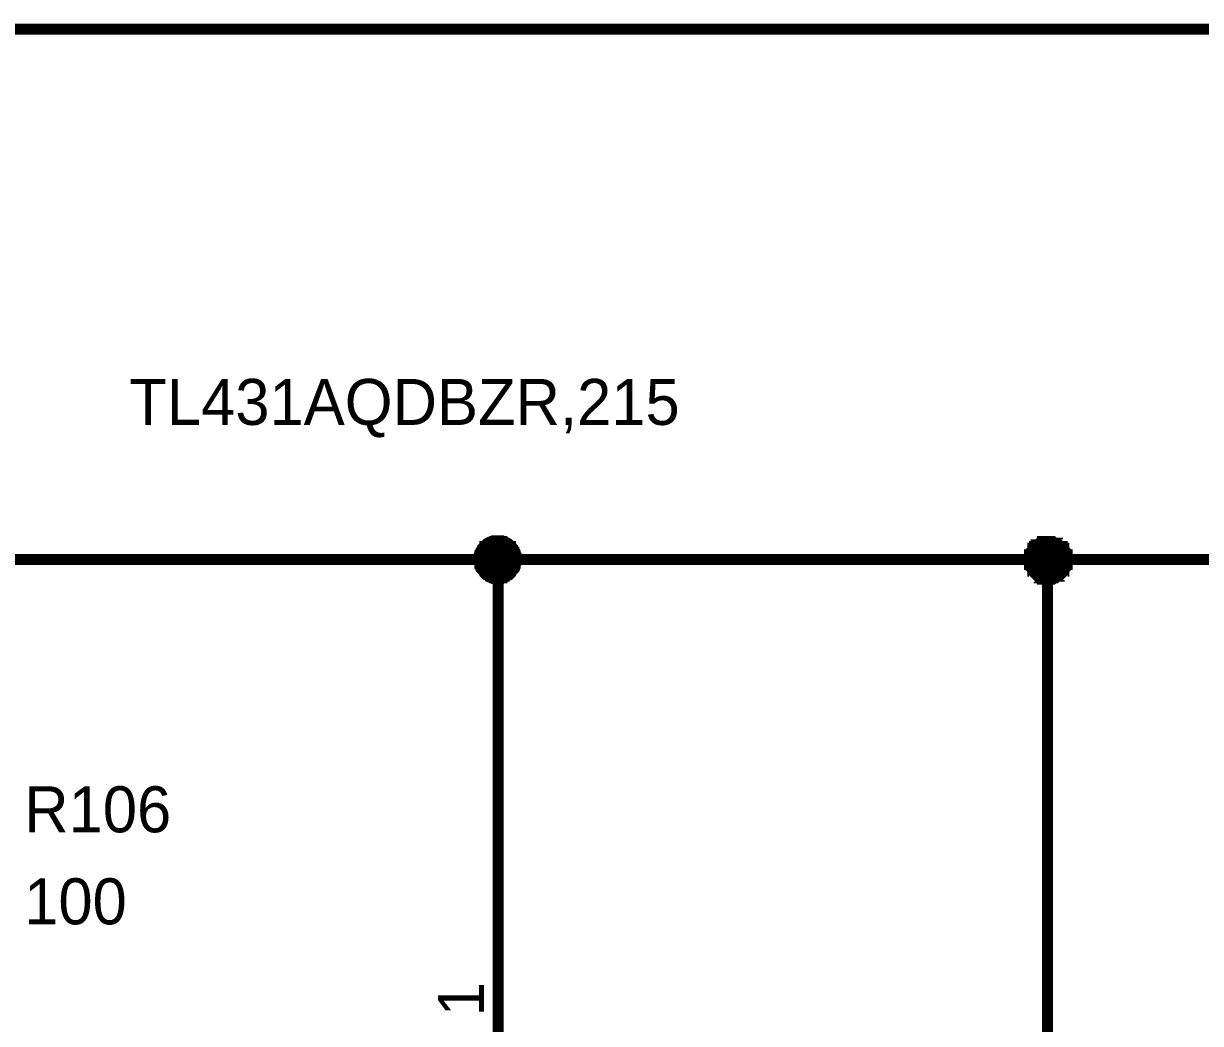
# Model space of a CAD drawing. Header units: millimetres. Extents: x 0 to 800, y 0 to 567.
# Drawn here: x 716.58 to 748.68, y 288.84 to 316.11 of the extents above; entities that cross this region are included whole.
import ezdxf

# ---------------------------------------------------------------- set-up
doc = ezdxf.new("R2010")
doc.units = ezdxf.units.MM
doc.layers.add('Sheet', color=255, linetype='Continuous')

msp = doc.modelspace()

# ---------------------------------------------------------------- linework, layer by layer
at = {"layer": 'Sheet'}
for points, const_width in [([(763.544, 314.703), (763.544, 315.957), (689, 315.957), (689, 303.996)], 0.3), ([(729.005, 301.487), (729.005, 301.51), (729.005, 301.532), (729.005, 301.577), (729.005, 301.599), (729.027, 301.622), (729.027, 301.644), (729.027, 301.667), (729.05, 301.689), (729.05, 301.711), (729.072, 301.734), (729.072, 301.756), (729.094, 301.779), (729.094, 301.801), (729.117, 301.823), (729.139, 301.846), (729.162, 301.846), (729.162, 301.868), (729.184, 301.891), (729.206, 301.913), (729.229, 301.913), (729.251, 301.935), (729.274, 301.935), (729.296, 301.958), (729.318, 301.958), (729.341, 301.98), (729.363, 301.98), (729.386, 301.98), (729.408, 302.003), (729.43, 302.003), (729.475, 302.003), (729.498, 302.003), (729.52, 302.003)], 0.3), ([(729.005, 301.487), (729.005, 301.51), (729.005, 301.532), (729.005, 301.577), (729.005, 301.599), (729.027, 301.622), (729.027, 301.644), (729.027, 301.667), (729.05, 301.689), (729.05, 301.711), (729.072, 301.734), (729.072, 301.756), (729.094, 301.779), (729.094, 301.801), (729.117, 301.823), (729.139, 301.846), (729.162, 301.846), (729.162, 301.868), (729.184, 301.891), (729.206, 301.913), (729.229, 301.913), (729.251, 301.935), (729.274, 301.935), (729.296, 301.958), (729.318, 301.958), (729.341, 301.98), (729.363, 301.98), (729.386, 301.98), (729.408, 302.003), (729.43, 302.003), (729.475, 302.003), (729.498, 302.003), (729.52, 302.003)], 0.3), ([(729.005, 301.487), (729.005, 301.51), (729.005, 301.532), (729.005, 301.577), (729.005, 301.599), (729.027, 301.622), (729.027, 301.644), (729.027, 301.667), (729.05, 301.689), (729.05, 301.711), (729.072, 301.734), (729.072, 301.756), (729.094, 301.779), (729.094, 301.801), (729.117, 301.823), (729.139, 301.846), (729.162, 301.846), (729.162, 301.868), (729.184, 301.891), (729.206, 301.913), (729.229, 301.913), (729.251, 301.935), (729.274, 301.935), (729.296, 301.958), (729.318, 301.958), (729.341, 301.98), (729.363, 301.98), (729.386, 301.98), (729.408, 302.003), (729.43, 302.003), (729.475, 302.003), (729.498, 302.003), (729.52, 302.003)], 0.3), ([(729.005, 301.487), (729.005, 301.51), (729.005, 301.532), (729.005, 301.577), (729.005, 301.599), (729.027, 301.622), (729.027, 301.644), (729.027, 301.667), (729.05, 301.689), (729.05, 301.711), (729.072, 301.734), (729.072, 301.756), (729.094, 301.779), (729.094, 301.801), (729.117, 301.823), (729.139, 301.846), (729.162, 301.846), (729.162, 301.868), (729.184, 301.891), (729.206, 301.913), (729.229, 301.913), (729.251, 301.935), (729.274, 301.935), (729.296, 301.958), (729.318, 301.958), (729.341, 301.98), (729.363, 301.98), (729.386, 301.98), (729.408, 302.003), (729.43, 302.003), (729.475, 302.003), (729.498, 302.003), (729.52, 302.003)], 0.3), ([(729.005, 301.487), (729.005, 301.51), (729.005, 301.532), (729.005, 301.577), (729.005, 301.599), (729.027, 301.622), (729.027, 301.644), (729.027, 301.667), (729.05, 301.689), (729.05, 301.711), (729.072, 301.734), (729.072, 301.756), (729.094, 301.779), (729.094, 301.801), (729.117, 301.823), (729.139, 301.846), (729.162, 301.846), (729.162, 301.868), (729.184, 301.891), (729.206, 301.913), (729.229, 301.913), (729.251, 301.935), (729.274, 301.935), (729.296, 301.958), (729.318, 301.958), (729.341, 301.98), (729.363, 301.98), (729.386, 301.98), (729.408, 302.003), (729.43, 302.003), (729.475, 302.003), (729.498, 302.003), (729.52, 302.003)], 0.0991), ([(729.005, 301.487), (729.005, 301.51), (729.005, 301.532), (729.005, 301.577), (729.005, 301.599), (729.027, 301.622), (729.027, 301.644), (729.027, 301.667), (729.05, 301.689), (729.05, 301.711), (729.072, 301.734), (729.072, 301.756), (729.094, 301.779), (729.094, 301.801), (729.117, 301.823), (729.139, 301.846), (729.162, 301.846), (729.162, 301.868), (729.184, 301.891), (729.206, 301.913), (729.229, 301.913), (729.251, 301.935), (729.274, 301.935), (729.296, 301.958), (729.318, 301.958), (729.341, 301.98), (729.363, 301.98), (729.386, 301.98), (729.408, 302.003), (729.43, 302.003), (729.475, 302.003), (729.498, 302.003), (729.52, 302.003)], 0.0991), ([(729.005, 301.487), (729.005, 301.51), (729.005, 301.532), (729.005, 301.577), (729.005, 301.599), (729.027, 301.622), (729.027, 301.644), (729.027, 301.667), (729.05, 301.689), (729.05, 301.711), (729.072, 301.734), (729.072, 301.756), (729.094, 301.779), (729.094, 301.801), (729.117, 301.823), (729.139, 301.846), (729.162, 301.846), (729.162, 301.868), (729.184, 301.891), (729.206, 301.913), (729.229, 301.913), (729.251, 301.935), (729.274, 301.935), (729.296, 301.958), (729.318, 301.958), (729.341, 301.98), (729.363, 301.98), (729.386, 301.98), (729.408, 302.003), (729.43, 302.003), (729.475, 302.003), (729.498, 302.003), (729.52, 302.003)], 0.0991), ([(729.005, 301.487), (729.005, 301.51), (729.005, 301.532), (729.005, 301.577), (729.005, 301.599), (729.027, 301.622), (729.027, 301.644), (729.027, 301.667), (729.05, 301.689), (729.05, 301.711), (729.072, 301.734), (729.072, 301.756), (729.094, 301.779), (729.094, 301.801), (729.117, 301.823), (729.139, 301.846), (729.162, 301.846), (729.162, 301.868), (729.184, 301.891), (729.206, 301.913), (729.229, 301.913), (729.251, 301.935), (729.274, 301.935), (729.296, 301.958), (729.318, 301.958), (729.341, 301.98), (729.363, 301.98), (729.386, 301.98), (729.408, 302.003), (729.43, 302.003), (729.475, 302.003), (729.498, 302.003), (729.52, 302.003)], 0.0991), ([(729.52, 302.003), (729.52, 302.003)], 0.3), ([(729.52, 302.003), (729.542, 302.003), (729.565, 302.003), (729.587, 302.003), (729.61, 302.003), (729.632, 301.98), (729.654, 301.98), (729.699, 301.98), (729.722, 301.958), (729.722, 301.958), (729.744, 301.935), (729.766, 301.935), (729.789, 301.913), (729.811, 301.913), (729.834, 301.891), (729.856, 301.868), (729.856, 301.846), (729.878, 301.846), (729.901, 301.823), (729.923, 301.801), (729.923, 301.779), (729.946, 301.756), (729.946, 301.734), (729.968, 301.711), (729.968, 301.689), (729.99, 301.667), (729.99, 301.644), (729.99, 301.622), (730.013, 301.599), (730.013, 301.577), (730.013, 301.532), (730.013, 301.51), (730.013, 301.487)], 0.3), ([(729.52, 302.003), (729.52, 302.003)], 0.3), ([(729.52, 302.003), (729.542, 302.003), (729.565, 302.003), (729.587, 302.003), (729.61, 302.003), (729.632, 301.98), (729.654, 301.98), (729.699, 301.98), (729.722, 301.958), (729.722, 301.958), (729.744, 301.935), (729.766, 301.935), (729.789, 301.913), (729.811, 301.913), (729.834, 301.891), (729.856, 301.868), (729.856, 301.846), (729.878, 301.846), (729.901, 301.823), (729.923, 301.801), (729.923, 301.779), (729.946, 301.756), (729.946, 301.734), (729.968, 301.711), (729.968, 301.689), (729.99, 301.667), (729.99, 301.644), (729.99, 301.622), (730.013, 301.599), (730.013, 301.577), (730.013, 301.532), (730.013, 301.51), (730.013, 301.487)], 0.3), ([(729.52, 302.003), (729.52, 302.003)], 0.3), ([(729.52, 302.003), (729.542, 302.003), (729.565, 302.003), (729.587, 302.003), (729.61, 302.003), (729.632, 301.98), (729.654, 301.98), (729.699, 301.98), (729.722, 301.958), (729.722, 301.958), (729.744, 301.935), (729.766, 301.935), (729.789, 301.913), (729.811, 301.913), (729.834, 301.891), (729.856, 301.868), (729.856, 301.846), (729.878, 301.846), (729.901, 301.823), (729.923, 301.801), (729.923, 301.779), (729.946, 301.756), (729.946, 301.734), (729.968, 301.711), (729.968, 301.689), (729.99, 301.667), (729.99, 301.644), (729.99, 301.622), (730.013, 301.599), (730.013, 301.577), (730.013, 301.532), (730.013, 301.51), (730.013, 301.487)], 0.3), ([(729.52, 302.003), (729.52, 302.003)], 0.3), ([(729.52, 302.003), (729.542, 302.003), (729.565, 302.003), (729.587, 302.003), (729.61, 302.003), (729.632, 301.98), (729.654, 301.98), (729.699, 301.98), (729.722, 301.958), (729.722, 301.958), (729.744, 301.935), (729.766, 301.935), (729.789, 301.913), (729.811, 301.913), (729.834, 301.891), (729.856, 301.868), (729.856, 301.846), (729.878, 301.846), (729.901, 301.823), (729.923, 301.801), (729.923, 301.779), (729.946, 301.756), (729.946, 301.734), (729.968, 301.711), (729.968, 301.689), (729.99, 301.667), (729.99, 301.644), (729.99, 301.622), (730.013, 301.599), (730.013, 301.577), (730.013, 301.532), (730.013, 301.51), (730.013, 301.487)], 0.3), ([(729.52, 302.003), (729.52, 302.003)], 0.0991), ([(729.52, 302.003), (729.542, 302.003), (729.565, 302.003), (729.587, 302.003), (729.61, 302.003), (729.632, 301.98), (729.654, 301.98), (729.699, 301.98), (729.722, 301.958), (729.722, 301.958), (729.744, 301.935), (729.766, 301.935), (729.789, 301.913), (729.811, 301.913), (729.834, 301.891), (729.856, 301.868), (729.856, 301.846), (729.878, 301.846), (729.901, 301.823), (729.923, 301.801), (729.923, 301.779), (729.946, 301.756), (729.946, 301.734), (729.968, 301.711), (729.968, 301.689), (729.99, 301.667), (729.99, 301.644), (729.99, 301.622), (730.013, 301.599), (730.013, 301.577), (730.013, 301.532), (730.013, 301.51), (730.013, 301.487)], 0.0991), ([(729.52, 302.003), (729.52, 302.003)], 0.0991), ([(729.52, 302.003), (729.542, 302.003), (729.565, 302.003), (729.587, 302.003), (729.61, 302.003), (729.632, 301.98), (729.654, 301.98), (729.699, 301.98), (729.722, 301.958), (729.722, 301.958), (729.744, 301.935), (729.766, 301.935), (729.789, 301.913), (729.811, 301.913), (729.834, 301.891), (729.856, 301.868), (729.856, 301.846), (729.878, 301.846), (729.901, 301.823), (729.923, 301.801), (729.923, 301.779), (729.946, 301.756), (729.946, 301.734), (729.968, 301.711), (729.968, 301.689), (729.99, 301.667), (729.99, 301.644), (729.99, 301.622), (730.013, 301.599), (730.013, 301.577), (730.013, 301.532), (730.013, 301.51), (730.013, 301.487)], 0.0991), ([(729.52, 302.003), (729.52, 302.003)], 0.0991), ([(729.52, 302.003), (729.542, 302.003), (729.565, 302.003), (729.587, 302.003), (729.61, 302.003), (729.632, 301.98), (729.654, 301.98), (729.699, 301.98), (729.722, 301.958), (729.722, 301.958), (729.744, 301.935), (729.766, 301.935), (729.789, 301.913), (729.811, 301.913), (729.834, 301.891), (729.856, 301.868), (729.856, 301.846), (729.878, 301.846), (729.901, 301.823), (729.923, 301.801), (729.923, 301.779), (729.946, 301.756), (729.946, 301.734), (729.968, 301.711), (729.968, 301.689), (729.99, 301.667), (729.99, 301.644), (729.99, 301.622), (730.013, 301.599), (730.013, 301.577), (730.013, 301.532), (730.013, 301.51), (730.013, 301.487)], 0.0991), ([(729.52, 302.003), (729.52, 302.003)], 0.0991), ([(729.52, 302.003), (729.542, 302.003), (729.565, 302.003), (729.587, 302.003), (729.61, 302.003), (729.632, 301.98), (729.654, 301.98), (729.699, 301.98), (729.722, 301.958), (729.722, 301.958), (729.744, 301.935), (729.766, 301.935), (729.789, 301.913), (729.811, 301.913), (729.834, 301.891), (729.856, 301.868), (729.856, 301.846), (729.878, 301.846), (729.901, 301.823), (729.923, 301.801), (729.923, 301.779), (729.946, 301.756), (729.946, 301.734), (729.968, 301.711), (729.968, 301.689), (729.99, 301.667), (729.99, 301.644), (729.99, 301.622), (730.013, 301.599), (730.013, 301.577), (730.013, 301.532), (730.013, 301.51), (730.013, 301.487)], 0.0991), ([(744.012, 301.487), (744.012, 301.532), (744.012, 301.532), (744.012, 301.577), (744.012, 301.577), (744.012, 301.622), (744.057, 301.622), (744.057, 301.667), (744.057, 301.667), (744.057, 301.711), (744.057, 301.711), (744.102, 301.756), (744.102, 301.756), (744.102, 301.801), (744.147, 301.801), (744.147, 301.801), (744.147, 301.846), (744.192, 301.846), (744.192, 301.846), (744.192, 301.891), (744.236, 301.891), (744.236, 301.891), (744.281, 301.935), (744.281, 301.935), (744.326, 301.935), (744.326, 301.935), (744.371, 301.935), (744.371, 301.98), (744.416, 301.98), (744.416, 301.98), (744.46, 301.98), (744.46, 301.98), (744.505, 301.98)], 0.3), ([(744.012, 301.487), (744.012, 301.532), (744.012, 301.532), (744.012, 301.577), (744.012, 301.577), (744.012, 301.622), (744.057, 301.622), (744.057, 301.667), (744.057, 301.667), (744.057, 301.711), (744.057, 301.711), (744.102, 301.756), (744.102, 301.756), (744.102, 301.801), (744.147, 301.801), (744.147, 301.801), (744.147, 301.846), (744.192, 301.846), (744.192, 301.846), (744.192, 301.891), (744.236, 301.891), (744.236, 301.891), (744.281, 301.935), (744.281, 301.935), (744.326, 301.935), (744.326, 301.935), (744.371, 301.935), (744.371, 301.98), (744.416, 301.98), (744.416, 301.98), (744.46, 301.98), (744.46, 301.98), (744.505, 301.98)], 0.3), ([(744.012, 301.487), (744.012, 301.532), (744.012, 301.532), (744.012, 301.577), (744.012, 301.577), (744.012, 301.622), (744.057, 301.622), (744.057, 301.667), (744.057, 301.667), (744.057, 301.711), (744.057, 301.711), (744.102, 301.756), (744.102, 301.756), (744.102, 301.801), (744.147, 301.801), (744.147, 301.801), (744.147, 301.846), (744.192, 301.846), (744.192, 301.846), (744.192, 301.891), (744.236, 301.891), (744.236, 301.891), (744.281, 301.935), (744.281, 301.935), (744.326, 301.935), (744.326, 301.935), (744.371, 301.935), (744.371, 301.98), (744.416, 301.98), (744.416, 301.98), (744.46, 301.98), (744.46, 301.98), (744.505, 301.98)], 0.3), ([(744.012, 301.487), (744.012, 301.532), (744.012, 301.532), (744.012, 301.577), (744.012, 301.577), (744.012, 301.622), (744.057, 301.622), (744.057, 301.667), (744.057, 301.667), (744.057, 301.711), (744.057, 301.711), (744.102, 301.756), (744.102, 301.756), (744.102, 301.801), (744.147, 301.801), (744.147, 301.801), (744.147, 301.846), (744.192, 301.846), (744.192, 301.846), (744.192, 301.891), (744.236, 301.891), (744.236, 301.891), (744.281, 301.935), (744.281, 301.935), (744.326, 301.935), (744.326, 301.935), (744.371, 301.935), (744.371, 301.98), (744.416, 301.98), (744.416, 301.98), (744.46, 301.98), (744.46, 301.98), (744.505, 301.98)], 0.3), ([(744.505, 301.98), (744.505, 301.98)], 0.3), ([(744.505, 301.98), (744.55, 301.98), (744.55, 301.98), (744.595, 301.98), (744.64, 301.98), (744.64, 301.98), (744.684, 301.935), (744.684, 301.935), (744.729, 301.935), (744.729, 301.935), (744.774, 301.935), (744.774, 301.891), (744.819, 301.891), (744.819, 301.891), (744.864, 301.846), (744.864, 301.846), (744.908, 301.846), (744.908, 301.801), (744.908, 301.801), (744.953, 301.801), (744.953, 301.756), (744.953, 301.756), (744.998, 301.711), (744.998, 301.711), (744.998, 301.667), (744.998, 301.667), (744.998, 301.622), (745.043, 301.622), (745.043, 301.577), (745.043, 301.577), (745.043, 301.532), (745.043, 301.532), (745.043, 301.487)], 0.3), ([(744.505, 301.98), (744.505, 301.98)], 0.3), ([(744.505, 301.98), (744.55, 301.98), (744.55, 301.98), (744.595, 301.98), (744.64, 301.98), (744.64, 301.98), (744.684, 301.935), (744.684, 301.935), (744.729, 301.935), (744.729, 301.935), (744.774, 301.935), (744.774, 301.891), (744.819, 301.891), (744.819, 301.891), (744.864, 301.846), (744.864, 301.846), (744.908, 301.846), (744.908, 301.801), (744.908, 301.801), (744.953, 301.801), (744.953, 301.756), (744.953, 301.756), (744.998, 301.711), (744.998, 301.711), (744.998, 301.667), (744.998, 301.667), (744.998, 301.622), (745.043, 301.622), (745.043, 301.577), (745.043, 301.577), (745.043, 301.532), (745.043, 301.532), (745.043, 301.487)], 0.3), ([(744.505, 301.98), (744.505, 301.98)], 0.3), ([(744.505, 301.98), (744.55, 301.98), (744.55, 301.98), (744.595, 301.98), (744.64, 301.98), (744.64, 301.98), (744.684, 301.935), (744.684, 301.935), (744.729, 301.935), (744.729, 301.935), (744.774, 301.935), (744.774, 301.891), (744.819, 301.891), (744.819, 301.891), (744.864, 301.846), (744.864, 301.846), (744.908, 301.846), (744.908, 301.801), (744.908, 301.801), (744.953, 301.801), (744.953, 301.756), (744.953, 301.756), (744.998, 301.711), (744.998, 301.711), (744.998, 301.667), (744.998, 301.667), (744.998, 301.622), (745.043, 301.622), (745.043, 301.577), (745.043, 301.577), (745.043, 301.532), (745.043, 301.532), (745.043, 301.487)], 0.3), ([(744.505, 301.98), (744.505, 301.98)], 0.3), ([(744.505, 301.98), (744.55, 301.98), (744.55, 301.98), (744.595, 301.98), (744.64, 301.98), (744.64, 301.98), (744.684, 301.935), (744.684, 301.935), (744.729, 301.935), (744.729, 301.935), (744.774, 301.935), (744.774, 301.891), (744.819, 301.891), (744.819, 301.891), (744.864, 301.846), (744.864, 301.846), (744.908, 301.846), (744.908, 301.801), (744.908, 301.801), (744.953, 301.801), (744.953, 301.756), (744.953, 301.756), (744.998, 301.711), (744.998, 301.711), (744.998, 301.667), (744.998, 301.667), (744.998, 301.622), (745.043, 301.622), (745.043, 301.577), (745.043, 301.577), (745.043, 301.532), (745.043, 301.532), (745.043, 301.487)], 0.3), ([(744.012, 301.487), (744.012, 301.532), (744.012, 301.532), (744.012, 301.577), (744.012, 301.577), (744.012, 301.622), (744.057, 301.622), (744.057, 301.667), (744.057, 301.667), (744.057, 301.711), (744.057, 301.711), (744.102, 301.756), (744.102, 301.756), (744.102, 301.801), (744.147, 301.801), (744.147, 301.801), (744.147, 301.846), (744.192, 301.846), (744.192, 301.846), (744.192, 301.891), (744.236, 301.891), (744.236, 301.891), (744.281, 301.935), (744.281, 301.935), (744.326, 301.935), (744.326, 301.935), (744.371, 301.935), (744.371, 301.98), (744.416, 301.98), (744.416, 301.98), (744.46, 301.98), (744.46, 301.98), (744.505, 301.98)], 0.0991), ([(744.012, 301.487), (744.012, 301.532), (744.012, 301.532), (744.012, 301.577), (744.012, 301.577), (744.012, 301.622), (744.057, 301.622), (744.057, 301.667), (744.057, 301.667), (744.057, 301.711), (744.057, 301.711), (744.102, 301.756), (744.102, 301.756), (744.102, 301.801), (744.147, 301.801), (744.147, 301.801), (744.147, 301.846), (744.192, 301.846), (744.192, 301.846), (744.192, 301.891), (744.236, 301.891), (744.236, 301.891), (744.281, 301.935), (744.281, 301.935), (744.326, 301.935), (744.326, 301.935), (744.371, 301.935), (744.371, 301.98), (744.416, 301.98), (744.416, 301.98), (744.46, 301.98), (744.46, 301.98), (744.505, 301.98)], 0.0991), ([(744.012, 301.487), (744.012, 301.532), (744.012, 301.532), (744.012, 301.577), (744.012, 301.577), (744.012, 301.622), (744.057, 301.622), (744.057, 301.667), (744.057, 301.667), (744.057, 301.711), (744.057, 301.711), (744.102, 301.756), (744.102, 301.756), (744.102, 301.801), (744.147, 301.801), (744.147, 301.801), (744.147, 301.846), (744.192, 301.846), (744.192, 301.846), (744.192, 301.891), (744.236, 301.891), (744.236, 301.891), (744.281, 301.935), (744.281, 301.935), (744.326, 301.935), (744.326, 301.935), (744.371, 301.935), (744.371, 301.98), (744.416, 301.98), (744.416, 301.98), (744.46, 301.98), (744.46, 301.98), (744.505, 301.98)], 0.0991), ([(744.012, 301.487), (744.012, 301.532), (744.012, 301.532), (744.012, 301.577), (744.012, 301.577), (744.012, 301.622), (744.057, 301.622), (744.057, 301.667), (744.057, 301.667), (744.057, 301.711), (744.057, 301.711), (744.102, 301.756), (744.102, 301.756), (744.102, 301.801), (744.147, 301.801), (744.147, 301.801), (744.147, 301.846), (744.192, 301.846), (744.192, 301.846), (744.192, 301.891), (744.236, 301.891), (744.236, 301.891), (744.281, 301.935), (744.281, 301.935), (744.326, 301.935), (744.326, 301.935), (744.371, 301.935), (744.371, 301.98), (744.416, 301.98), (744.416, 301.98), (744.46, 301.98), (744.46, 301.98), (744.505, 301.98)], 0.0991), ([(744.505, 301.98), (744.505, 301.98)], 0.0991), ([(744.505, 301.98), (744.55, 301.98), (744.55, 301.98), (744.595, 301.98), (744.64, 301.98), (744.64, 301.98), (744.684, 301.935), (744.684, 301.935), (744.729, 301.935), (744.729, 301.935), (744.774, 301.935), (744.774, 301.891), (744.819, 301.891), (744.819, 301.891), (744.864, 301.846), (744.864, 301.846), (744.908, 301.846), (744.908, 301.801), (744.908, 301.801), (744.953, 301.801), (744.953, 301.756), (744.953, 301.756), (744.998, 301.711), (744.998, 301.711), (744.998, 301.667), (744.998, 301.667), (744.998, 301.622), (745.043, 301.622), (745.043, 301.577), (745.043, 301.577), (745.043, 301.532), (745.043, 301.532), (745.043, 301.487)], 0.0991), ([(744.505, 301.98), (744.505, 301.98)], 0.0991), ([(744.505, 301.98), (744.55, 301.98), (744.55, 301.98), (744.595, 301.98), (744.64, 301.98), (744.64, 301.98), (744.684, 301.935), (744.684, 301.935), (744.729, 301.935), (744.729, 301.935), (744.774, 301.935), (744.774, 301.891), (744.819, 301.891), (744.819, 301.891), (744.864, 301.846), (744.864, 301.846), (744.908, 301.846), (744.908, 301.801), (744.908, 301.801), (744.953, 301.801), (744.953, 301.756), (744.953, 301.756), (744.998, 301.711), (744.998, 301.711), (744.998, 301.667), (744.998, 301.667), (744.998, 301.622), (745.043, 301.622), (745.043, 301.577), (745.043, 301.577), (745.043, 301.532), (745.043, 301.532), (745.043, 301.487)], 0.0991), ([(744.505, 301.98), (744.505, 301.98)], 0.0991), ([(744.505, 301.98), (744.55, 301.98), (744.55, 301.98), (744.595, 301.98), (744.64, 301.98), (744.64, 301.98), (744.684, 301.935), (744.684, 301.935), (744.729, 301.935), (744.729, 301.935), (744.774, 301.935), (744.774, 301.891), (744.819, 301.891), (744.819, 301.891), (744.864, 301.846), (744.864, 301.846), (744.908, 301.846), (744.908, 301.801), (744.908, 301.801), (744.953, 301.801), (744.953, 301.756), (744.953, 301.756), (744.998, 301.711), (744.998, 301.711), (744.998, 301.667), (744.998, 301.667), (744.998, 301.622), (745.043, 301.622), (745.043, 301.577), (745.043, 301.577), (745.043, 301.532), (745.043, 301.532), (745.043, 301.487)], 0.0991), ([(744.505, 301.98), (744.505, 301.98)], 0.0991), ([(744.505, 301.98), (744.55, 301.98), (744.55, 301.98), (744.595, 301.98), (744.64, 301.98), (744.64, 301.98), (744.684, 301.935), (744.684, 301.935), (744.729, 301.935), (744.729, 301.935), (744.774, 301.935), (744.774, 301.891), (744.819, 301.891), (744.819, 301.891), (744.864, 301.846), (744.864, 301.846), (744.908, 301.846), (744.908, 301.801), (744.908, 301.801), (744.953, 301.801), (744.953, 301.756), (744.953, 301.756), (744.998, 301.711), (744.998, 301.711), (744.998, 301.667), (744.998, 301.667), (744.998, 301.622), (745.043, 301.622), (745.043, 301.577), (745.043, 301.577), (745.043, 301.532), (745.043, 301.532), (745.043, 301.487)], 0.0991), ([(710.279, 301.487), (715.028, 301.487), (729.498, 301.487), (744.505, 301.487), (747.014, 301.487)], 0.3), ([(729.52, 300.972), (729.498, 300.972), (729.475, 300.972), (729.43, 300.972), (729.408, 300.972), (729.386, 300.995), (729.363, 300.995), (729.341, 300.995), (729.318, 301.017), (729.296, 301.017), (729.274, 301.039), (729.251, 301.039), (729.229, 301.062), (729.206, 301.084), (729.184, 301.084), (729.162, 301.107), (729.162, 301.129), (729.139, 301.151), (729.117, 301.174), (729.094, 301.196), (729.094, 301.196), (729.072, 301.219), (729.072, 301.241), (729.05, 301.263), (729.05, 301.286), (729.027, 301.308), (729.027, 301.331), (729.027, 301.353), (729.005, 301.398), (729.005, 301.42), (729.005, 301.443), (729.005, 301.465), (729.005, 301.487)], 0.3), ([(729.005, 301.487), (729.005, 301.487)], 0.3), ([(729.52, 300.972), (729.498, 300.972), (729.475, 300.972), (729.43, 300.972), (729.408, 300.972), (729.386, 300.995), (729.363, 300.995), (729.341, 300.995), (729.318, 301.017), (729.296, 301.017), (729.274, 301.039), (729.251, 301.039), (729.229, 301.062), (729.206, 301.084), (729.184, 301.084), (729.162, 301.107), (729.162, 301.129), (729.139, 301.151), (729.117, 301.174), (729.094, 301.196), (729.094, 301.196), (729.072, 301.219), (729.072, 301.241), (729.05, 301.263), (729.05, 301.286), (729.027, 301.308), (729.027, 301.331), (729.027, 301.353), (729.005, 301.398), (729.005, 301.42), (729.005, 301.443), (729.005, 301.465), (729.005, 301.487)], 0.3), ([(729.005, 301.487), (729.005, 301.487)], 0.3), ([(729.52, 300.972), (729.498, 300.972), (729.475, 300.972), (729.43, 300.972), (729.408, 300.972), (729.386, 300.995), (729.363, 300.995), (729.341, 300.995), (729.318, 301.017), (729.296, 301.017), (729.274, 301.039), (729.251, 301.039), (729.229, 301.062), (729.206, 301.084), (729.184, 301.084), (729.162, 301.107), (729.162, 301.129), (729.139, 301.151), (729.117, 301.174), (729.094, 301.196), (729.094, 301.196), (729.072, 301.219), (729.072, 301.241), (729.05, 301.263), (729.05, 301.286), (729.027, 301.308), (729.027, 301.331), (729.027, 301.353), (729.005, 301.398), (729.005, 301.42), (729.005, 301.443), (729.005, 301.465), (729.005, 301.487)], 0.3), ([(729.005, 301.487), (729.005, 301.487)], 0.3), ([(729.52, 300.972), (729.498, 300.972), (729.475, 300.972), (729.43, 300.972), (729.408, 300.972), (729.386, 300.995), (729.363, 300.995), (729.341, 300.995), (729.318, 301.017), (729.296, 301.017), (729.274, 301.039), (729.251, 301.039), (729.229, 301.062), (729.206, 301.084), (729.184, 301.084), (729.162, 301.107), (729.162, 301.129), (729.139, 301.151), (729.117, 301.174), (729.094, 301.196), (729.094, 301.196), (729.072, 301.219), (729.072, 301.241), (729.05, 301.263), (729.05, 301.286), (729.027, 301.308), (729.027, 301.331), (729.027, 301.353), (729.005, 301.398), (729.005, 301.42), (729.005, 301.443), (729.005, 301.465), (729.005, 301.487)], 0.3), ([(729.005, 301.487), (729.005, 301.487)], 0.3), ([(729.52, 300.972), (729.498, 300.972), (729.475, 300.972), (729.43, 300.972), (729.408, 300.972), (729.386, 300.995), (729.363, 300.995), (729.341, 300.995), (729.318, 301.017), (729.296, 301.017), (729.274, 301.039), (729.251, 301.039), (729.229, 301.062), (729.206, 301.084), (729.184, 301.084), (729.162, 301.107), (729.162, 301.129), (729.139, 301.151), (729.117, 301.174), (729.094, 301.196), (729.094, 301.196), (729.072, 301.219), (729.072, 301.241), (729.05, 301.263), (729.05, 301.286), (729.027, 301.308), (729.027, 301.331), (729.027, 301.353), (729.005, 301.398), (729.005, 301.42), (729.005, 301.443), (729.005, 301.465), (729.005, 301.487)], 0.0991), ([(729.005, 301.487), (729.005, 301.487)], 0.0991), ([(729.52, 300.972), (729.498, 300.972), (729.475, 300.972), (729.43, 300.972), (729.408, 300.972), (729.386, 300.995), (729.363, 300.995), (729.341, 300.995), (729.318, 301.017), (729.296, 301.017), (729.274, 301.039), (729.251, 301.039), (729.229, 301.062), (729.206, 301.084), (729.184, 301.084), (729.162, 301.107), (729.162, 301.129), (729.139, 301.151), (729.117, 301.174), (729.094, 301.196), (729.094, 301.196), (729.072, 301.219), (729.072, 301.241), (729.05, 301.263), (729.05, 301.286), (729.027, 301.308), (729.027, 301.331), (729.027, 301.353), (729.005, 301.398), (729.005, 301.42), (729.005, 301.443), (729.005, 301.465), (729.005, 301.487)], 0.0991), ([(729.005, 301.487), (729.005, 301.487)], 0.0991), ([(729.52, 300.972), (729.498, 300.972), (729.475, 300.972), (729.43, 300.972), (729.408, 300.972), (729.386, 300.995), (729.363, 300.995), (729.341, 300.995), (729.318, 301.017), (729.296, 301.017), (729.274, 301.039), (729.251, 301.039), (729.229, 301.062), (729.206, 301.084), (729.184, 301.084), (729.162, 301.107), (729.162, 301.129), (729.139, 301.151), (729.117, 301.174), (729.094, 301.196), (729.094, 301.196), (729.072, 301.219), (729.072, 301.241), (729.05, 301.263), (729.05, 301.286), (729.027, 301.308), (729.027, 301.331), (729.027, 301.353), (729.005, 301.398), (729.005, 301.42), (729.005, 301.443), (729.005, 301.465), (729.005, 301.487)], 0.0991), ([(729.005, 301.487), (729.005, 301.487)], 0.0991), ([(729.52, 300.972), (729.498, 300.972), (729.475, 300.972), (729.43, 300.972), (729.408, 300.972), (729.386, 300.995), (729.363, 300.995), (729.341, 300.995), (729.318, 301.017), (729.296, 301.017), (729.274, 301.039), (729.251, 301.039), (729.229, 301.062), (729.206, 301.084), (729.184, 301.084), (729.162, 301.107), (729.162, 301.129), (729.139, 301.151), (729.117, 301.174), (729.094, 301.196), (729.094, 301.196), (729.072, 301.219), (729.072, 301.241), (729.05, 301.263), (729.05, 301.286), (729.027, 301.308), (729.027, 301.331), (729.027, 301.353), (729.005, 301.398), (729.005, 301.42), (729.005, 301.443), (729.005, 301.465), (729.005, 301.487)], 0.0991), ([(729.005, 301.487), (729.005, 301.487)], 0.0991), ([(729.52, 291.99), (729.52, 301.487)], 0.3), ([(730.013, 301.487), (730.013, 301.465), (730.013, 301.443), (730.013, 301.42), (730.013, 301.398), (729.99, 301.353), (729.99, 301.331), (729.99, 301.308), (729.968, 301.286), (729.968, 301.263), (729.946, 301.241), (729.946, 301.219), (729.923, 301.196), (729.923, 301.196), (729.901, 301.174), (729.878, 301.151), (729.856, 301.129), (729.856, 301.107), (729.834, 301.084), (729.811, 301.084), (729.789, 301.062), (729.766, 301.039), (729.744, 301.039), (729.722, 301.017), (729.722, 301.017), (729.699, 300.995), (729.654, 300.995), (729.632, 300.995), (729.61, 300.972), (729.587, 300.972), (729.565, 300.972), (729.542, 300.972), (729.52, 300.972)], 0.3), ([(730.013, 301.487), (730.013, 301.465), (730.013, 301.443), (730.013, 301.42), (730.013, 301.398), (729.99, 301.353), (729.99, 301.331), (729.99, 301.308), (729.968, 301.286), (729.968, 301.263), (729.946, 301.241), (729.946, 301.219), (729.923, 301.196), (729.923, 301.196), (729.901, 301.174), (729.878, 301.151), (729.856, 301.129), (729.856, 301.107), (729.834, 301.084), (729.811, 301.084), (729.789, 301.062), (729.766, 301.039), (729.744, 301.039), (729.722, 301.017), (729.722, 301.017), (729.699, 300.995), (729.654, 300.995), (729.632, 300.995), (729.61, 300.972), (729.587, 300.972), (729.565, 300.972), (729.542, 300.972), (729.52, 300.972)], 0.3), ([(730.013, 301.487), (730.013, 301.465), (730.013, 301.443), (730.013, 301.42), (730.013, 301.398), (729.99, 301.353), (729.99, 301.331), (729.99, 301.308), (729.968, 301.286), (729.968, 301.263), (729.946, 301.241), (729.946, 301.219), (729.923, 301.196), (729.923, 301.196), (729.901, 301.174), (729.878, 301.151), (729.856, 301.129), (729.856, 301.107), (729.834, 301.084), (729.811, 301.084), (729.789, 301.062), (729.766, 301.039), (729.744, 301.039), (729.722, 301.017), (729.722, 301.017), (729.699, 300.995), (729.654, 300.995), (729.632, 300.995), (729.61, 300.972), (729.587, 300.972), (729.565, 300.972), (729.542, 300.972), (729.52, 300.972)], 0.3), ([(730.013, 301.487), (730.013, 301.465), (730.013, 301.443), (730.013, 301.42), (730.013, 301.398), (729.99, 301.353), (729.99, 301.331), (729.99, 301.308), (729.968, 301.286), (729.968, 301.263), (729.946, 301.241), (729.946, 301.219), (729.923, 301.196), (729.923, 301.196), (729.901, 301.174), (729.878, 301.151), (729.856, 301.129), (729.856, 301.107), (729.834, 301.084), (729.811, 301.084), (729.789, 301.062), (729.766, 301.039), (729.744, 301.039), (729.722, 301.017), (729.722, 301.017), (729.699, 300.995), (729.654, 300.995), (729.632, 300.995), (729.61, 300.972), (729.587, 300.972), (729.565, 300.972), (729.542, 300.972), (729.52, 300.972)], 0.3), ([(730.013, 301.487), (730.013, 301.465), (730.013, 301.443), (730.013, 301.42), (730.013, 301.398), (729.99, 301.353), (729.99, 301.331), (729.99, 301.308), (729.968, 301.286), (729.968, 301.263), (729.946, 301.241), (729.946, 301.219), (729.923, 301.196), (729.923, 301.196), (729.901, 301.174), (729.878, 301.151), (729.856, 301.129), (729.856, 301.107), (729.834, 301.084), (729.811, 301.084), (729.789, 301.062), (729.766, 301.039), (729.744, 301.039), (729.722, 301.017), (729.722, 301.017), (729.699, 300.995), (729.654, 300.995), (729.632, 300.995), (729.61, 300.972), (729.587, 300.972), (729.565, 300.972), (729.542, 300.972), (729.52, 300.972)], 0.0991), ([(730.013, 301.487), (730.013, 301.465), (730.013, 301.443), (730.013, 301.42), (730.013, 301.398), (729.99, 301.353), (729.99, 301.331), (729.99, 301.308), (729.968, 301.286), (729.968, 301.263), (729.946, 301.241), (729.946, 301.219), (729.923, 301.196), (729.923, 301.196), (729.901, 301.174), (729.878, 301.151), (729.856, 301.129), (729.856, 301.107), (729.834, 301.084), (729.811, 301.084), (729.789, 301.062), (729.766, 301.039), (729.744, 301.039), (729.722, 301.017), (729.722, 301.017), (729.699, 300.995), (729.654, 300.995), (729.632, 300.995), (729.61, 300.972), (729.587, 300.972), (729.565, 300.972), (729.542, 300.972), (729.52, 300.972)], 0.0991), ([(730.013, 301.487), (730.013, 301.465), (730.013, 301.443), (730.013, 301.42), (730.013, 301.398), (729.99, 301.353), (729.99, 301.331), (729.99, 301.308), (729.968, 301.286), (729.968, 301.263), (729.946, 301.241), (729.946, 301.219), (729.923, 301.196), (729.923, 301.196), (729.901, 301.174), (729.878, 301.151), (729.856, 301.129), (729.856, 301.107), (729.834, 301.084), (729.811, 301.084), (729.789, 301.062), (729.766, 301.039), (729.744, 301.039), (729.722, 301.017), (729.722, 301.017), (729.699, 300.995), (729.654, 300.995), (729.632, 300.995), (729.61, 300.972), (729.587, 300.972), (729.565, 300.972), (729.542, 300.972), (729.52, 300.972)], 0.0991), ([(730.013, 301.487), (730.013, 301.465), (730.013, 301.443), (730.013, 301.42), (730.013, 301.398), (729.99, 301.353), (729.99, 301.331), (729.99, 301.308), (729.968, 301.286), (729.968, 301.263), (729.946, 301.241), (729.946, 301.219), (729.923, 301.196), (729.923, 301.196), (729.901, 301.174), (729.878, 301.151), (729.856, 301.129), (729.856, 301.107), (729.834, 301.084), (729.811, 301.084), (729.789, 301.062), (729.766, 301.039), (729.744, 301.039), (729.722, 301.017), (729.722, 301.017), (729.699, 300.995), (729.654, 300.995), (729.632, 300.995), (729.61, 300.972), (729.587, 300.972), (729.565, 300.972), (729.542, 300.972), (729.52, 300.972)], 0.0991), ([(730.013, 301.487), (730.013, 301.487), (730.013, 301.487), (730.013, 301.487), (730.013, 301.487), (730.013, 301.487), (730.013, 301.487), (730.013, 301.487), (730.013, 301.487), (730.013, 301.487), (730.013, 301.487), (730.013, 301.487), (730.013, 301.487), (730.013, 301.487), (730.013, 301.487), (730.013, 301.487), (730.013, 301.487), (730.013, 301.487), (730.013, 301.487), (730.013, 301.487), (730.013, 301.487), (730.013, 301.487), (730.013, 301.487), (730.013, 301.487), (730.013, 301.487), (730.013, 301.487), (730.013, 301.487), (730.013, 301.487), (730.013, 301.487), (730.013, 301.487), (730.013, 301.487), (730.013, 301.487), (730.013, 301.487)], 0.3), ([(730.013, 301.487), (730.013, 301.487)], 0.3), ([(730.013, 301.487), (730.013, 301.487), (730.013, 301.487), (730.013, 301.487), (730.013, 301.487), (730.013, 301.487), (730.013, 301.487), (730.013, 301.487), (730.013, 301.487), (730.013, 301.487), (730.013, 301.487), (730.013, 301.487), (730.013, 301.487), (730.013, 301.487), (730.013, 301.487), (730.013, 301.487), (730.013, 301.487), (730.013, 301.487), (730.013, 301.487), (730.013, 301.487), (730.013, 301.487), (730.013, 301.487), (730.013, 301.487), (730.013, 301.487), (730.013, 301.487), (730.013, 301.487), (730.013, 301.487), (730.013, 301.487), (730.013, 301.487), (730.013, 301.487), (730.013, 301.487), (730.013, 301.487), (730.013, 301.487)], 0.3), ([(730.013, 301.487), (730.013, 301.487)], 0.3), ([(730.013, 301.487), (730.013, 301.487), (730.013, 301.487), (730.013, 301.487), (730.013, 301.487), (730.013, 301.487), (730.013, 301.487), (730.013, 301.487), (730.013, 301.487), (730.013, 301.487), (730.013, 301.487), (730.013, 301.487), (730.013, 301.487), (730.013, 301.487), (730.013, 301.487), (730.013, 301.487), (730.013, 301.487), (730.013, 301.487), (730.013, 301.487), (730.013, 301.487), (730.013, 301.487), (730.013, 301.487), (730.013, 301.487), (730.013, 301.487), (730.013, 301.487), (730.013, 301.487), (730.013, 301.487), (730.013, 301.487), (730.013, 301.487), (730.013, 301.487), (730.013, 301.487), (730.013, 301.487), (730.013, 301.487)], 0.3), ([(730.013, 301.487), (730.013, 301.487)], 0.3), ([(730.013, 301.487), (730.013, 301.487), (730.013, 301.487), (730.013, 301.487), (730.013, 301.487), (730.013, 301.487), (730.013, 301.487), (730.013, 301.487), (730.013, 301.487), (730.013, 301.487), (730.013, 301.487), (730.013, 301.487), (730.013, 301.487), (730.013, 301.487), (730.013, 301.487), (730.013, 301.487), (730.013, 301.487), (730.013, 301.487), (730.013, 301.487), (730.013, 301.487), (730.013, 301.487), (730.013, 301.487), (730.013, 301.487), (730.013, 301.487), (730.013, 301.487), (730.013, 301.487), (730.013, 301.487), (730.013, 301.487), (730.013, 301.487), (730.013, 301.487), (730.013, 301.487), (730.013, 301.487), (730.013, 301.487)], 0.3), ([(730.013, 301.487), (730.013, 301.487)], 0.3), ([(730.013, 301.487), (730.013, 301.487), (730.013, 301.487), (730.013, 301.487), (730.013, 301.487), (730.013, 301.487), (730.013, 301.487), (730.013, 301.487), (730.013, 301.487), (730.013, 301.487), (730.013, 301.487), (730.013, 301.487), (730.013, 301.487), (730.013, 301.487), (730.013, 301.487), (730.013, 301.487), (730.013, 301.487), (730.013, 301.487), (730.013, 301.487), (730.013, 301.487), (730.013, 301.487), (730.013, 301.487), (730.013, 301.487), (730.013, 301.487), (730.013, 301.487), (730.013, 301.487), (730.013, 301.487), (730.013, 301.487), (730.013, 301.487), (730.013, 301.487), (730.013, 301.487), (730.013, 301.487), (730.013, 301.487)], 0.0991), ([(730.013, 301.487), (730.013, 301.487)], 0.0991), ([(730.013, 301.487), (730.013, 301.487), (730.013, 301.487), (730.013, 301.487), (730.013, 301.487), (730.013, 301.487), (730.013, 301.487), (730.013, 301.487), (730.013, 301.487), (730.013, 301.487), (730.013, 301.487), (730.013, 301.487), (730.013, 301.487), (730.013, 301.487), (730.013, 301.487), (730.013, 301.487), (730.013, 301.487), (730.013, 301.487), (730.013, 301.487), (730.013, 301.487), (730.013, 301.487), (730.013, 301.487), (730.013, 301.487), (730.013, 301.487), (730.013, 301.487), (730.013, 301.487), (730.013, 301.487), (730.013, 301.487), (730.013, 301.487), (730.013, 301.487), (730.013, 301.487), (730.013, 301.487), (730.013, 301.487)], 0.0991), ([(730.013, 301.487), (730.013, 301.487)], 0.0991), ([(730.013, 301.487), (730.013, 301.487), (730.013, 301.487), (730.013, 301.487), (730.013, 301.487), (730.013, 301.487), (730.013, 301.487), (730.013, 301.487), (730.013, 301.487), (730.013, 301.487), (730.013, 301.487), (730.013, 301.487), (730.013, 301.487), (730.013, 301.487), (730.013, 301.487), (730.013, 301.487), (730.013, 301.487), (730.013, 301.487), (730.013, 301.487), (730.013, 301.487), (730.013, 301.487), (730.013, 301.487), (730.013, 301.487), (730.013, 301.487), (730.013, 301.487), (730.013, 301.487), (730.013, 301.487), (730.013, 301.487), (730.013, 301.487), (730.013, 301.487), (730.013, 301.487), (730.013, 301.487), (730.013, 301.487)], 0.0991), ([(730.013, 301.487), (730.013, 301.487)], 0.0991), ([(730.013, 301.487), (730.013, 301.487), (730.013, 301.487), (730.013, 301.487), (730.013, 301.487), (730.013, 301.487), (730.013, 301.487), (730.013, 301.487), (730.013, 301.487), (730.013, 301.487), (730.013, 301.487), (730.013, 301.487), (730.013, 301.487), (730.013, 301.487), (730.013, 301.487), (730.013, 301.487), (730.013, 301.487), (730.013, 301.487), (730.013, 301.487), (730.013, 301.487), (730.013, 301.487), (730.013, 301.487), (730.013, 301.487), (730.013, 301.487), (730.013, 301.487), (730.013, 301.487), (730.013, 301.487), (730.013, 301.487), (730.013, 301.487), (730.013, 301.487), (730.013, 301.487), (730.013, 301.487), (730.013, 301.487)], 0.0991), ([(730.013, 301.487), (730.013, 301.487)], 0.0991), ([(744.505, 300.95), (744.46, 300.95), (744.46, 300.95), (744.416, 300.95), (744.416, 300.95), (744.371, 300.95), (744.371, 300.995), (744.326, 300.995), (744.326, 300.995), (744.281, 300.995), (744.281, 301.039), (744.236, 301.039), (744.236, 301.039), (744.192, 301.084), (744.192, 301.084), (744.192, 301.084), (744.147, 301.129), (744.147, 301.129), (744.147, 301.174), (744.102, 301.174), (744.102, 301.219), (744.102, 301.219), (744.057, 301.263), (744.057, 301.263), (744.057, 301.308), (744.057, 301.308), (744.057, 301.353), (744.012, 301.353), (744.012, 301.398), (744.012, 301.398), (744.012, 301.443), (744.012, 301.443), (744.012, 301.487)], 0.3), ([(744.012, 301.487), (744.012, 301.487)], 0.3), ([(744.505, 300.95), (744.46, 300.95), (744.46, 300.95), (744.416, 300.95), (744.416, 300.95), (744.371, 300.95), (744.371, 300.995), (744.326, 300.995), (744.326, 300.995), (744.281, 300.995), (744.281, 301.039), (744.236, 301.039), (744.236, 301.039), (744.192, 301.084), (744.192, 301.084), (744.192, 301.084), (744.147, 301.129), (744.147, 301.129), (744.147, 301.174), (744.102, 301.174), (744.102, 301.219), (744.102, 301.219), (744.057, 301.263), (744.057, 301.263), (744.057, 301.308), (744.057, 301.308), (744.057, 301.353), (744.012, 301.353), (744.012, 301.398), (744.012, 301.398), (744.012, 301.443), (744.012, 301.443), (744.012, 301.487)], 0.3), ([(744.012, 301.487), (744.012, 301.487)], 0.3), ([(744.505, 300.95), (744.46, 300.95), (744.46, 300.95), (744.416, 300.95), (744.416, 300.95), (744.371, 300.95), (744.371, 300.995), (744.326, 300.995), (744.326, 300.995), (744.281, 300.995), (744.281, 301.039), (744.236, 301.039), (744.236, 301.039), (744.192, 301.084), (744.192, 301.084), (744.192, 301.084), (744.147, 301.129), (744.147, 301.129), (744.147, 301.174), (744.102, 301.174), (744.102, 301.219), (744.102, 301.219), (744.057, 301.263), (744.057, 301.263), (744.057, 301.308), (744.057, 301.308), (744.057, 301.353), (744.012, 301.353), (744.012, 301.398), (744.012, 301.398), (744.012, 301.443), (744.012, 301.443), (744.012, 301.487)], 0.3), ([(744.012, 301.487), (744.012, 301.487)], 0.3), ([(744.505, 300.95), (744.46, 300.95), (744.46, 300.95), (744.416, 300.95), (744.416, 300.95), (744.371, 300.95), (744.371, 300.995), (744.326, 300.995), (744.326, 300.995), (744.281, 300.995), (744.281, 301.039), (744.236, 301.039), (744.236, 301.039), (744.192, 301.084), (744.192, 301.084), (744.192, 301.084), (744.147, 301.129), (744.147, 301.129), (744.147, 301.174), (744.102, 301.174), (744.102, 301.219), (744.102, 301.219), (744.057, 301.263), (744.057, 301.263), (744.057, 301.308), (744.057, 301.308), (744.057, 301.353), (744.012, 301.353), (744.012, 301.398), (744.012, 301.398), (744.012, 301.443), (744.012, 301.443), (744.012, 301.487)], 0.3), ([(744.012, 301.487), (744.012, 301.487)], 0.3), ([(744.505, 300.95), (744.46, 300.95), (744.46, 300.95), (744.416, 300.95), (744.416, 300.95), (744.371, 300.95), (744.371, 300.995), (744.326, 300.995), (744.326, 300.995), (744.281, 300.995), (744.281, 301.039), (744.236, 301.039), (744.236, 301.039), (744.192, 301.084), (744.192, 301.084), (744.192, 301.084), (744.147, 301.129), (744.147, 301.129), (744.147, 301.174), (744.102, 301.174), (744.102, 301.219), (744.102, 301.219), (744.057, 301.263), (744.057, 301.263), (744.057, 301.308), (744.057, 301.308), (744.057, 301.353), (744.012, 301.353), (744.012, 301.398), (744.012, 301.398), (744.012, 301.443), (744.012, 301.443), (744.012, 301.487)], 0.0991), ([(744.012, 301.487), (744.012, 301.487)], 0.0991), ([(744.505, 300.95), (744.46, 300.95), (744.46, 300.95), (744.416, 300.95), (744.416, 300.95), (744.371, 300.95), (744.371, 300.995), (744.326, 300.995), (744.326, 300.995), (744.281, 300.995), (744.281, 301.039), (744.236, 301.039), (744.236, 301.039), (744.192, 301.084), (744.192, 301.084), (744.192, 301.084), (744.147, 301.129), (744.147, 301.129), (744.147, 301.174), (744.102, 301.174), (744.102, 301.219), (744.102, 301.219), (744.057, 301.263), (744.057, 301.263), (744.057, 301.308), (744.057, 301.308), (744.057, 301.353), (744.012, 301.353), (744.012, 301.398), (744.012, 301.398), (744.012, 301.443), (744.012, 301.443), (744.012, 301.487)], 0.0991), ([(744.012, 301.487), (744.012, 301.487)], 0.0991), ([(744.505, 300.95), (744.46, 300.95), (744.46, 300.95), (744.416, 300.95), (744.416, 300.95), (744.371, 300.95), (744.371, 300.995), (744.326, 300.995), (744.326, 300.995), (744.281, 300.995), (744.281, 301.039), (744.236, 301.039), (744.236, 301.039), (744.192, 301.084), (744.192, 301.084), (744.192, 301.084), (744.147, 301.129), (744.147, 301.129), (744.147, 301.174), (744.102, 301.174), (744.102, 301.219), (744.102, 301.219), (744.057, 301.263), (744.057, 301.263), (744.057, 301.308), (744.057, 301.308), (744.057, 301.353), (744.012, 301.353), (744.012, 301.398), (744.012, 301.398), (744.012, 301.443), (744.012, 301.443), (744.012, 301.487)], 0.0991), ([(744.012, 301.487), (744.012, 301.487)], 0.0991), ([(744.505, 300.95), (744.46, 300.95), (744.46, 300.95), (744.416, 300.95), (744.416, 300.95), (744.371, 300.95), (744.371, 300.995), (744.326, 300.995), (744.326, 300.995), (744.281, 300.995), (744.281, 301.039), (744.236, 301.039), (744.236, 301.039), (744.192, 301.084), (744.192, 301.084), (744.192, 301.084), (744.147, 301.129), (744.147, 301.129), (744.147, 301.174), (744.102, 301.174), (744.102, 301.219), (744.102, 301.219), (744.057, 301.263), (744.057, 301.263), (744.057, 301.308), (744.057, 301.308), (744.057, 301.353), (744.012, 301.353), (744.012, 301.398), (744.012, 301.398), (744.012, 301.443), (744.012, 301.443), (744.012, 301.487)], 0.0991), ([(744.012, 301.487), (744.012, 301.487)], 0.0991), ([(744.505, 283.479), (744.505, 301.487)], 0.3), ([(745.043, 301.487), (745.043, 301.443), (745.043, 301.443), (745.043, 301.398), (745.043, 301.398), (745.043, 301.353), (744.998, 301.353), (744.998, 301.308), (744.998, 301.308), (744.998, 301.263), (744.998, 301.263), (744.953, 301.219), (744.953, 301.219), (744.953, 301.174), (744.908, 301.174), (744.908, 301.129), (744.908, 301.129), (744.864, 301.084), (744.864, 301.084), (744.819, 301.084), (744.819, 301.039), (744.774, 301.039), (744.774, 301.039), (744.729, 300.995), (744.729, 300.995), (744.684, 300.995), (744.684, 300.995), (744.64, 300.95), (744.64, 300.95), (744.595, 300.95), (744.55, 300.95), (744.55, 300.95), (744.505, 300.95)], 0.3), ([(745.043, 301.487), (745.043, 301.443), (745.043, 301.443), (745.043, 301.398), (745.043, 301.398), (745.043, 301.353), (744.998, 301.353), (744.998, 301.308), (744.998, 301.308), (744.998, 301.263), (744.998, 301.263), (744.953, 301.219), (744.953, 301.219), (744.953, 301.174), (744.908, 301.174), (744.908, 301.129), (744.908, 301.129), (744.864, 301.084), (744.864, 301.084), (744.819, 301.084), (744.819, 301.039), (744.774, 301.039), (744.774, 301.039), (744.729, 300.995), (744.729, 300.995), (744.684, 300.995), (744.684, 300.995), (744.64, 300.95), (744.64, 300.95), (744.595, 300.95), (744.55, 300.95), (744.55, 300.95), (744.505, 300.95)], 0.3), ([(745.043, 301.487), (745.043, 301.443), (745.043, 301.443), (745.043, 301.398), (745.043, 301.398), (745.043, 301.353), (744.998, 301.353), (744.998, 301.308), (744.998, 301.308), (744.998, 301.263), (744.998, 301.263), (744.953, 301.219), (744.953, 301.219), (744.953, 301.174), (744.908, 301.174), (744.908, 301.129), (744.908, 301.129), (744.864, 301.084), (744.864, 301.084), (744.819, 301.084), (744.819, 301.039), (744.774, 301.039), (744.774, 301.039), (744.729, 300.995), (744.729, 300.995), (744.684, 300.995), (744.684, 300.995), (744.64, 300.95), (744.64, 300.95), (744.595, 300.95), (744.55, 300.95), (744.55, 300.95), (744.505, 300.95)], 0.3), ([(745.043, 301.487), (745.043, 301.443), (745.043, 301.443), (745.043, 301.398), (745.043, 301.398), (745.043, 301.353), (744.998, 301.353), (744.998, 301.308), (744.998, 301.308), (744.998, 301.263), (744.998, 301.263), (744.953, 301.219), (744.953, 301.219), (744.953, 301.174), (744.908, 301.174), (744.908, 301.129), (744.908, 301.129), (744.864, 301.084), (744.864, 301.084), (744.819, 301.084), (744.819, 301.039), (744.774, 301.039), (744.774, 301.039), (744.729, 300.995), (744.729, 300.995), (744.684, 300.995), (744.684, 300.995), (744.64, 300.95), (744.64, 300.95), (744.595, 300.95), (744.55, 300.95), (744.55, 300.95), (744.505, 300.95)], 0.3), ([(745.043, 301.487), (745.043, 301.443), (745.043, 301.443), (745.043, 301.398), (745.043, 301.398), (745.043, 301.353), (744.998, 301.353), (744.998, 301.308), (744.998, 301.308), (744.998, 301.263), (744.998, 301.263), (744.953, 301.219), (744.953, 301.219), (744.953, 301.174), (744.908, 301.174), (744.908, 301.129), (744.908, 301.129), (744.864, 301.084), (744.864, 301.084), (744.819, 301.084), (744.819, 301.039), (744.774, 301.039), (744.774, 301.039), (744.729, 300.995), (744.729, 300.995), (744.684, 300.995), (744.684, 300.995), (744.64, 300.95), (744.64, 300.95), (744.595, 300.95), (744.55, 300.95), (744.55, 300.95), (744.505, 300.95)], 0.0991), ([(745.043, 301.487), (745.043, 301.443), (745.043, 301.443), (745.043, 301.398), (745.043, 301.398), (745.043, 301.353), (744.998, 301.353), (744.998, 301.308), (744.998, 301.308), (744.998, 301.263), (744.998, 301.263), (744.953, 301.219), (744.953, 301.219), (744.953, 301.174), (744.908, 301.174), (744.908, 301.129), (744.908, 301.129), (744.864, 301.084), (744.864, 301.084), (744.819, 301.084), (744.819, 301.039), (744.774, 301.039), (744.774, 301.039), (744.729, 300.995), (744.729, 300.995), (744.684, 300.995), (744.684, 300.995), (744.64, 300.95), (744.64, 300.95), (744.595, 300.95), (744.55, 300.95), (744.55, 300.95), (744.505, 300.95)], 0.0991), ([(745.043, 301.487), (745.043, 301.443), (745.043, 301.443), (745.043, 301.398), (745.043, 301.398), (745.043, 301.353), (744.998, 301.353), (744.998, 301.308), (744.998, 301.308), (744.998, 301.263), (744.998, 301.263), (744.953, 301.219), (744.953, 301.219), (744.953, 301.174), (744.908, 301.174), (744.908, 301.129), (744.908, 301.129), (744.864, 301.084), (744.864, 301.084), (744.819, 301.084), (744.819, 301.039), (744.774, 301.039), (744.774, 301.039), (744.729, 300.995), (744.729, 300.995), (744.684, 300.995), (744.684, 300.995), (744.64, 300.95), (744.64, 300.95), (744.595, 300.95), (744.55, 300.95), (744.55, 300.95), (744.505, 300.95)], 0.0991), ([(745.043, 301.487), (745.043, 301.443), (745.043, 301.443), (745.043, 301.398), (745.043, 301.398), (745.043, 301.353), (744.998, 301.353), (744.998, 301.308), (744.998, 301.308), (744.998, 301.263), (744.998, 301.263), (744.953, 301.219), (744.953, 301.219), (744.953, 301.174), (744.908, 301.174), (744.908, 301.129), (744.908, 301.129), (744.864, 301.084), (744.864, 301.084), (744.819, 301.084), (744.819, 301.039), (744.774, 301.039), (744.774, 301.039), (744.729, 300.995), (744.729, 300.995), (744.684, 300.995), (744.684, 300.995), (744.64, 300.95), (744.64, 300.95), (744.595, 300.95), (744.55, 300.95), (744.55, 300.95), (744.505, 300.95)], 0.0991), ([(745.043, 301.487), (745.043, 301.487), (745.043, 301.487), (745.043, 301.487), (745.043, 301.487), (745.043, 301.487), (745.043, 301.487), (745.043, 301.487), (745.043, 301.487), (745.043, 301.487), (745.043, 301.487), (745.043, 301.487), (745.043, 301.487), (745.043, 301.487), (745.043, 301.487), (745.043, 301.487), (745.043, 301.487), (745.043, 301.487), (745.043, 301.487), (745.043, 301.487), (745.043, 301.487), (745.043, 301.487), (745.043, 301.487), (745.043, 301.487), (745.043, 301.487), (745.043, 301.487), (745.043, 301.487), (745.043, 301.487), (745.043, 301.487), (745.043, 301.487), (745.043, 301.487), (745.043, 301.487), (745.043, 301.487)], 0.3), ([(745.043, 301.487), (745.043, 301.487)], 0.3), ([(745.043, 301.487), (745.043, 301.487), (745.043, 301.487), (745.043, 301.487), (745.043, 301.487), (745.043, 301.487), (745.043, 301.487), (745.043, 301.487), (745.043, 301.487), (745.043, 301.487), (745.043, 301.487), (745.043, 301.487), (745.043, 301.487), (745.043, 301.487), (745.043, 301.487), (745.043, 301.487), (745.043, 301.487), (745.043, 301.487), (745.043, 301.487), (745.043, 301.487), (745.043, 301.487), (745.043, 301.487), (745.043, 301.487), (745.043, 301.487), (745.043, 301.487), (745.043, 301.487), (745.043, 301.487), (745.043, 301.487), (745.043, 301.487), (745.043, 301.487), (745.043, 301.487), (745.043, 301.487), (745.043, 301.487)], 0.3), ([(745.043, 301.487), (745.043, 301.487)], 0.3), ([(745.043, 301.487), (745.043, 301.487), (745.043, 301.487), (745.043, 301.487), (745.043, 301.487), (745.043, 301.487), (745.043, 301.487), (745.043, 301.487), (745.043, 301.487), (745.043, 301.487), (745.043, 301.487), (745.043, 301.487), (745.043, 301.487), (745.043, 301.487), (745.043, 301.487), (745.043, 301.487), (745.043, 301.487), (745.043, 301.487), (745.043, 301.487), (745.043, 301.487), (745.043, 301.487), (745.043, 301.487), (745.043, 301.487), (745.043, 301.487), (745.043, 301.487), (745.043, 301.487), (745.043, 301.487), (745.043, 301.487), (745.043, 301.487), (745.043, 301.487), (745.043, 301.487), (745.043, 301.487), (745.043, 301.487)], 0.3), ([(745.043, 301.487), (745.043, 301.487)], 0.3), ([(745.043, 301.487), (745.043, 301.487), (745.043, 301.487), (745.043, 301.487), (745.043, 301.487), (745.043, 301.487), (745.043, 301.487), (745.043, 301.487), (745.043, 301.487), (745.043, 301.487), (745.043, 301.487), (745.043, 301.487), (745.043, 301.487), (745.043, 301.487), (745.043, 301.487), (745.043, 301.487), (745.043, 301.487), (745.043, 301.487), (745.043, 301.487), (745.043, 301.487), (745.043, 301.487), (745.043, 301.487), (745.043, 301.487), (745.043, 301.487), (745.043, 301.487), (745.043, 301.487), (745.043, 301.487), (745.043, 301.487), (745.043, 301.487), (745.043, 301.487), (745.043, 301.487), (745.043, 301.487), (745.043, 301.487)], 0.3), ([(745.043, 301.487), (745.043, 301.487)], 0.3), ([(745.043, 301.487), (745.043, 301.487), (745.043, 301.487), (745.043, 301.487), (745.043, 301.487), (745.043, 301.487), (745.043, 301.487), (745.043, 301.487), (745.043, 301.487), (745.043, 301.487), (745.043, 301.487), (745.043, 301.487), (745.043, 301.487), (745.043, 301.487), (745.043, 301.487), (745.043, 301.487), (745.043, 301.487), (745.043, 301.487), (745.043, 301.487), (745.043, 301.487), (745.043, 301.487), (745.043, 301.487), (745.043, 301.487), (745.043, 301.487), (745.043, 301.487), (745.043, 301.487), (745.043, 301.487), (745.043, 301.487), (745.043, 301.487), (745.043, 301.487), (745.043, 301.487), (745.043, 301.487), (745.043, 301.487)], 0.0991), ([(745.043, 301.487), (745.043, 301.487)], 0.0991), ([(745.043, 301.487), (745.043, 301.487), (745.043, 301.487), (745.043, 301.487), (745.043, 301.487), (745.043, 301.487), (745.043, 301.487), (745.043, 301.487), (745.043, 301.487), (745.043, 301.487), (745.043, 301.487), (745.043, 301.487), (745.043, 301.487), (745.043, 301.487), (745.043, 301.487), (745.043, 301.487), (745.043, 301.487), (745.043, 301.487), (745.043, 301.487), (745.043, 301.487), (745.043, 301.487), (745.043, 301.487), (745.043, 301.487), (745.043, 301.487), (745.043, 301.487), (745.043, 301.487), (745.043, 301.487), (745.043, 301.487), (745.043, 301.487), (745.043, 301.487), (745.043, 301.487), (745.043, 301.487), (745.043, 301.487)], 0.0991), ([(745.043, 301.487), (745.043, 301.487)], 0.0991), ([(745.043, 301.487), (745.043, 301.487), (745.043, 301.487), (745.043, 301.487), (745.043, 301.487), (745.043, 301.487), (745.043, 301.487), (745.043, 301.487), (745.043, 301.487), (745.043, 301.487), (745.043, 301.487), (745.043, 301.487), (745.043, 301.487), (745.043, 301.487), (745.043, 301.487), (745.043, 301.487), (745.043, 301.487), (745.043, 301.487), (745.043, 301.487), (745.043, 301.487), (745.043, 301.487), (745.043, 301.487), (745.043, 301.487), (745.043, 301.487), (745.043, 301.487), (745.043, 301.487), (745.043, 301.487), (745.043, 301.487), (745.043, 301.487), (745.043, 301.487), (745.043, 301.487), (745.043, 301.487), (745.043, 301.487)], 0.0991), ([(745.043, 301.487), (745.043, 301.487)], 0.0991), ([(745.043, 301.487), (745.043, 301.487), (745.043, 301.487), (745.043, 301.487), (745.043, 301.487), (745.043, 301.487), (745.043, 301.487), (745.043, 301.487), (745.043, 301.487), (745.043, 301.487), (745.043, 301.487), (745.043, 301.487), (745.043, 301.487), (745.043, 301.487), (745.043, 301.487), (745.043, 301.487), (745.043, 301.487), (745.043, 301.487), (745.043, 301.487), (745.043, 301.487), (745.043, 301.487), (745.043, 301.487), (745.043, 301.487), (745.043, 301.487), (745.043, 301.487), (745.043, 301.487), (745.043, 301.487), (745.043, 301.487), (745.043, 301.487), (745.043, 301.487), (745.043, 301.487), (745.043, 301.487), (745.043, 301.487)], 0.0991), ([(745.043, 301.487), (745.043, 301.487)], 0.0991), ([(752.524, 301.487), (747.014, 301.487)], 0.3), ([(729.52, 286.906), (729.52, 291.99)], 0.3)]:
    msp.add_lwpolyline(points, dxfattribs=dict(at, const_width=const_width))
at = {"layer": 'Sheet', "const_width": 0.508}
for points in [[(729.245, 301.499, 1), (729.753, 301.499, 1)], [(744.245, 301.499, 1), (744.753, 301.499, 1)]]:
    msp.add_lwpolyline(points, format="xyb", close=True, dxfattribs=at)

# ---------------------------------------------------------------- texts
at = {"layer": 'Sheet'}
for s, height, p in [('TL431AQDBZR,215', 1.25433, (719.463, 305.161)), ('R106', 1.2543, (716.596, 294.051)), ('100', 1.2543, (716.596, 291.542))]:
    msp.add_text(s, height=height, dxfattribs=at).set_placement(p)
msp.add_text('1', height=1.254, rotation=90, dxfattribs=at).set_placement((729.139, 289.034))

doc.saveas('drawing.dxf')
